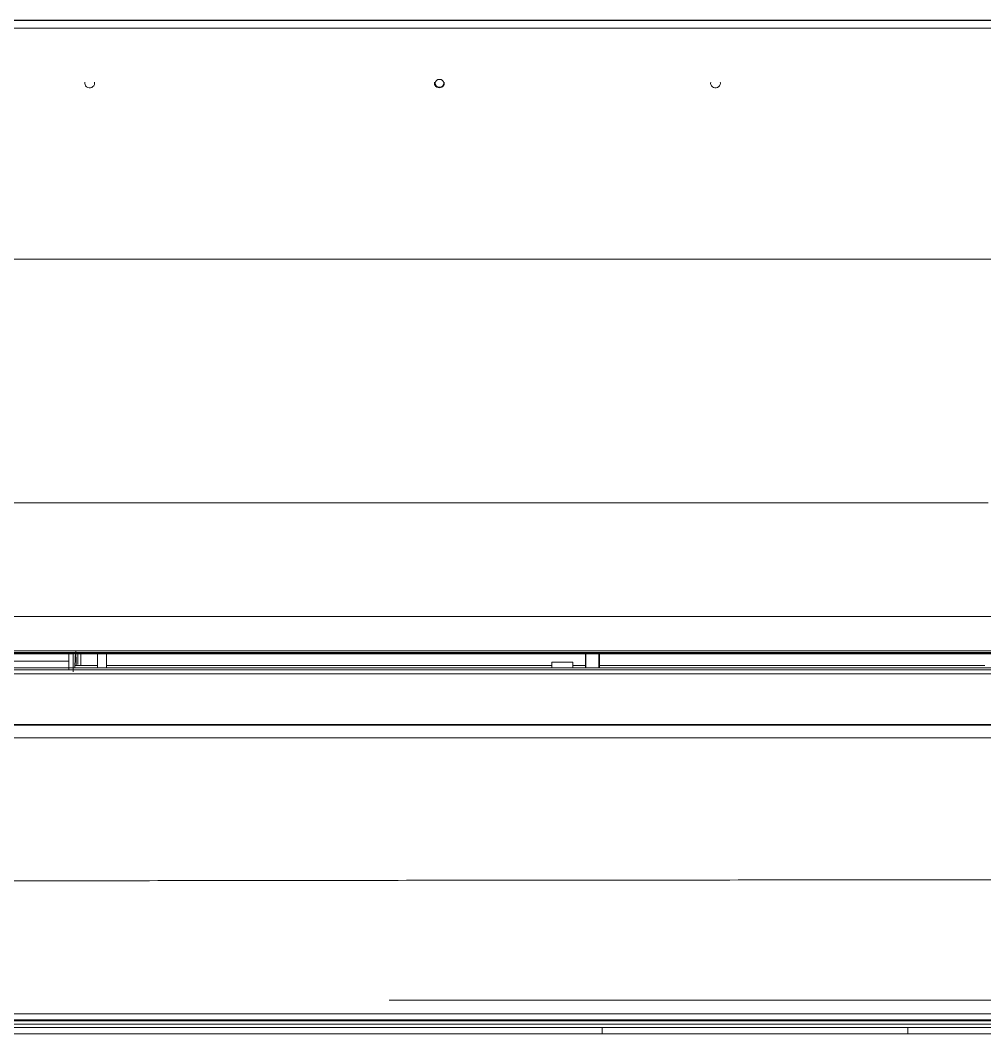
# Model space of a CAD drawing. Header units: millimetres. Extents: x 70151 to 230897, y 35202 to 113211.
# Drawn here: x 178208.9 to 178365.5, y 69091.2 to 69255.6 of the extents above; entities that cross this region are included whole.
import ezdxf

# ---------------------------------------------------------------- set-up
doc = ezdxf.new("R2010")
doc.units = ezdxf.units.MM
doc.header["$LTSCALE"] = 50
doc.layers.add('2-con', color=2, linetype='Continuous')
doc.layers.add('mark-B', color=2, linetype='Continuous', lineweight=20)

# ---------------------------------------------------------------- blocks, each defined once
blk = doc.blocks.new('무풍1WAY 대형')
at = {"layer": 'mark-B'}
for p, q in [((351.53, -332.72), (351.53, -331.71)), ((516.34, -333.78), (270.41, -333.78)), ((270.44, -333.28), (516.32, -333.28)), ((386.08, -337.15), (-4.23, -337.15)), ((-539.75, -391.08), (539.72, -391.08)), ((351.95, -391.08), (351.95, -393.33)), ((351.99, -391.08), (351.99, -393.33)), ((352.06, -391.08), (352.06, -393.33)), ((354.19, -393.33), (354.19, -391.08)), ((354.22, -393.33), (354.22, -391.08)), ((356.26, -391.08), (356.26, -392)), ((356.26, -391.08), (356.26, -392)), ((359.69, -391.08), (359.69, -392)), ((359.69, -391.08), (359.69, -392)), ((431.97, -391.08), (431.97, -393.33)), ((433.46, -393.33), (433.46, -391.08)), ((289.42, -391.43), (351.95, -391.43)), ((289.42, -391.43), (351.95, -391.43)), ((354.22, -391.43), (356.26, -391.43)), ((354.22, -391.43), (356.26, -391.43)), ((356.26, -392), (359.69, -392)), ((356.26, -392), (359.69, -392)), ((359.69, -391.43), (431.97, -391.43)), ((359.69, -391.43), (431.97, -391.43)), ((433.46, -391.43), (437.1, -391.43)), ((433.46, -391.43), (437.1, -391.43)), ((545.41, -392.13), (438.08, -392.13)), ((-550.53, -496.13), (550.96, -496.13)), ((0.01, -496.11), (551.72, -496.11))]:
    blk.add_line(p, q, dxfattribs=at)
for centre, major_axis, ratio, start_param, end_param in [((436.96, -337.15), (0, -56.56), 0.008727, 0.01738, 0.306386), ((436.96, -337.15), (0, -56.56), 0.008727, 0.01738, 0.306386), ((437.59, -402.8), (0, -26.89), 0.008727, 4.233944, 4.349882), ((437.59, -402.8), (0, -26.89), 0.008727, 4.233944, 4.349882), ((333.12, -485.91), (-0.797, 0), 0.913545, 2.882904, 6.283185), ((333.12, -485.91), (-0.797, 0), 0.913545, 0, 0.25879), ((377.94, -485.91), (-0.797, 0), 0.913545, 3.141592, 6.283185), ((377.94, -485.91), (-0.797, 0), 0.913545, 0, 0.258688), ((377.94, -485.91), (-0.797, 0), 0.913545, 2.882802, 3.141592), ((434.7, -485.91), (-0.797, 0), 0.913545, 2.882904, 6.283185), ((434.7, -485.91), (-0.797, 0), 0.913545, 0, 0.25879)]:
    blk.add_ellipse(centre, major_axis=major_axis, ratio=ratio, start_param=start_param, end_param=end_param, dxfattribs=at)
blk.add_ellipse((377.94, -485.91), major_axis=(-0.697, 0), ratio=0.913545, dxfattribs=at)
for points, degree in [([(287.97, -331.71), (292.62, -331.71), (297.27, -331.71), (301.91, -331.71)], 3), ([(301.91, -331.71), (318.45, -331.71), (334.99, -331.71), (351.53, -331.71)], 3), ([(301.91, -332.72), (297.27, -332.72), (292.62, -332.72), (287.97, -332.72)], 3), ([(533.89, -379.74), (355.93, -379.74), (177.97, -379.74), (0.01, -379.74)], 3), ([(438.08, -392.13), (438.09, -391.41), (438.1, -390.74)], 2), ([(436.14, -393.39), (436.14, -392.75), (436.14, -392.11), (436.13, -391.46)], 3), ([(436.64, -393.43), (436.64, -392.84), (436.64, -392.24), (436.63, -391.63)], 3), ([(436.64, -393.43), (436.64, -392.84), (436.64, -392.24), (436.63, -391.63)], 3), ([(544.79, -399.38), (364.01, -399.38), (183.24, -399.38), (2.46, -399.38)], 3), ([(538.74, -417.85), (455.44, -417.85), (372.14, -417.85), (288.84, -417.85)], 3), ([(0.87, -457.36), (179.51, -457.36), (358.15, -457.36), (536.79, -457.36)], 3), ([(551.59, -494.86), (368.13, -494.86), (184.67, -494.86), (1.21, -494.86)], 3), ([(551.58, -496.09), (367.73, -496.09), (183.87, -496.09), (0.01, -496.09)], 3)]:
    blk.add_open_spline(points, degree=degree, dxfattribs=at)
for points, degree, knots in [([(301.91, -331.71), (301.91, -331.78), (301.91, -331.84), (301.91, -331.98), (301.91, -332.04), (301.91, -332.17), (301.91, -332.23), (301.91, -332.34), (301.91, -332.39), (301.91, -332.48), (301.91, -332.53), (301.91, -332.6), (301.91, -332.63), (301.91, -332.68), (301.91, -332.7), (301.91, -332.72), (301.91, -332.72), (301.91, -332.72)], 3, [0, 0, 0, 0, 0.125, 0.125, 0.25, 0.25, 0.375, 0.375, 0.5, 0.5, 0.625, 0.625, 0.75, 0.75, 0.875, 0.875, 1, 1, 1, 1]), ([(351.53, -331.71), (379.39, -331.71), (407.25, -331.71), (462.97, -331.71), (490.83, -331.71), (518.69, -331.71)], 3, [0, 0, 0, 0, 0.5, 0.5, 1, 1, 1, 1]), ([(351.53, -332.72), (338.14, -332.72), (324.76, -332.72), (308.22, -332.72), (305.07, -332.72), (301.91, -332.72)], 3, [0, 0, 0, 0, 0.809369, 0.809369, 1, 1, 1, 1]), ([(518.78, -332.72), (506.13, -332.72), (493.48, -332.72), (437.73, -332.72), (394.63, -332.72), (351.53, -332.72)], 3, [0, 0, 0, 0, 0.226867, 0.226867, 1, 1, 1, 1]), ([(0.01, -333.94), (91.98, -333.94), (183.95, -333.94), (321.9, -333.94), (367.88, -333.94), (436.86, -333.94), (459.85, -333.94), (494.34, -333.94), (505.83, -333.94), (523.08, -333.94), (528.83, -333.94), (540.32, -333.94), (546.07, -333.94), (551.82, -333.94)], 3, [0, 0, 0, 0, 0.5, 0.5, 0.75, 0.75, 0.875, 0.875, 0.9375, 0.9375, 0.96875, 0.96875, 1, 1, 1, 1]), ([(551.82, -334.91), (546.07, -334.91), (540.32, -334.91), (528.83, -334.91), (523.08, -334.91), (505.83, -334.91), (494.34, -334.91), (459.85, -334.91), (436.86, -334.91), (367.88, -334.91), (321.9, -334.91), (183.95, -334.91), (91.98, -334.91), (0.01, -334.91)], 3, [0, 0, 0, 0, 0.03125, 0.03125, 0.0625, 0.0625, 0.125, 0.125, 0.25, 0.25, 0.5, 0.5, 1, 1, 1, 1]), ([(172.02, -356.75), (186.37, -356.75), (200.73, -356.74), (229.44, -356.72), (243.79, -356.71), (272.5, -356.69), (294.03, -356.68), (315.56, -356.66), (329.91, -356.65), (337.09, -356.64), (351.45, -356.63), (358.62, -356.62), (372.98, -356.6), (380.15, -356.6), (394.51, -356.58), (401.68, -356.56), (416.04, -356.55), (423.22, -356.54), (433.98, -356.53), (437.57, -356.53), (442.95, -356.53), (444.75, -356.53), (448.33, -356.54), (450.13, -356.54), (455.51, -356.54), (459.1, -356.55), (466.28, -356.55), (469.87, -356.55), (477.04, -356.55), (480.63, -356.55), (487.81, -356.53), (491.4, -356.52), (496.78, -356.5), (498.57, -356.49), (501.26, -356.47), (502.16, -356.47), (503.96, -356.46), (504.85, -356.45), (507.54, -356.44), (509.34, -356.43), (512.93, -356.41), (514.72, -356.4), (516.52, -356.4)], 3, [0, 0, 0, 0, 0.125, 0.125, 0.25, 0.25, 0.375, 0.4375, 0.4375, 0.5, 0.5, 0.5625, 0.5625, 0.625, 0.625, 0.6875, 0.6875, 0.75, 0.75, 0.78125, 0.78125, 0.796875, 0.796875, 0.8125, 0.8125, 0.84375, 0.84375, 0.875, 0.875, 0.90625, 0.90625, 0.9375, 0.9375, 0.953125, 0.953125, 0.960938, 0.960938, 0.96875, 0.96875, 0.984375, 0.984375, 1, 1, 1, 1]), ([(0.01, -381.75), (0.68, -381.75), (1.34, -381.75), (4.66, -381.75), (7.32, -381.75), (20.59, -381.75), (31.22, -381.75), (84.33, -381.75), (126.82, -381.75), (290.84, -381.75), (412.36, -381.75), (533.89, -381.75)], 3, [0, 0, 0, 0, 0.003731, 0.003731, 0.018653, 0.018653, 0.078343, 0.078343, 0.317102, 0.317102, 1, 1, 1, 1]), ([(533.89, -381.87), (527.37, -381.87), (520.84, -381.87), (488.22, -381.87), (462.13, -381.87), (383.84, -381.87), (331.64, -381.87), (186.3, -381.87), (93.16, -381.87), (0.01, -381.87)], 3, [0, 0, 0, 0, 0.036661, 0.036661, 0.183304, 0.183304, 0.47659, 0.47659, 1, 1, 1, 1]), ([(0.01, -390.09), (88.99, -390.09), (177.97, -390.09), (311.44, -390.09), (355.93, -390.09), (422.67, -390.09), (444.91, -390.09), (478.28, -390.09), (489.4, -390.09), (506.09, -390.09), (511.65, -390.09), (522.77, -390.09), (528.33, -390.09), (533.89, -390.09)], 3, [0, 0, 0, 0, 0.5, 0.5, 0.75, 0.75, 0.875, 0.875, 0.9375, 0.9375, 0.96875, 0.96875, 1, 1, 1, 1]), ([(533.89, -390.77), (528.33, -390.77), (522.77, -390.77), (511.65, -390.77), (506.09, -390.77), (489.4, -390.77), (456.03, -390.77), (378.18, -390.77), (311.44, -390.77), (177.97, -390.77), (88.99, -390.77), (0.01, -390.77)], 3, [0, 0, 0, 0, 0.03125, 0.03125, 0.0625, 0.0625, 0.125, 0.25, 0.5, 0.5, 1, 1, 1, 1]), ([(436.88, -391.54), (436.9, -392.13), (436.92, -392.63), (436.95, -393.39), (436.97, -393.67), (436.99, -393.84)], 3, [0, 0, 0, 0, 0.500511, 0.500511, 1, 1, 1, 1]), ([(436.88, -391.54), (436.9, -392.13), (436.92, -392.63), (436.95, -393.39), (436.97, -393.67), (436.99, -393.84)], 3, [0, 0, 0, 0, 0.500511, 0.500511, 1, 1, 1, 1]), ([(438.07, -393.42), (438.07, -393.07), (438.08, -392.57), (438.08, -392.27), (438.08, -392.13)], 2, [0, 0, 0, 0.5, 0.75, 1, 1, 1]), ([(0.01, -393.33), (89.94, -393.33), (179.86, -393.33), (314.75, -393.33), (382.2, -393.33), (460.88, -393.33), (494.61, -393.33), (511.47, -393.33), (517.09, -393.33), (525.52, -393.33), (528.33, -393.33), (532.54, -393.33), (533.95, -393.33), (536.76, -393.33), (538.16, -393.33), (539.57, -393.33)], 3, [0, 0, 0, 0, 0.5, 0.5, 0.75, 0.875, 0.9375, 0.9375, 0.96875, 0.96875, 0.984375, 0.984375, 0.992188, 0.992188, 1, 1, 1, 1]), ([(539.57, -393.41), (538.16, -393.41), (536.76, -393.41), (533.95, -393.41), (532.54, -393.41), (528.33, -393.41), (525.52, -393.41), (517.09, -393.41), (511.47, -393.41), (494.61, -393.41), (460.88, -393.41), (382.2, -393.41), (224.83, -393.41), (89.94, -393.41), (0.01, -393.41)], 3, [0, 0, 0, 0, 0.007812, 0.007812, 0.015625, 0.015625, 0.03125, 0.03125, 0.0625, 0.0625, 0.125, 0.25, 0.5, 1, 1, 1, 1]), ([(0.01, -393.57), (0.56, -393.57), (1.11, -393.57), (3.86, -393.57), (6.05, -393.57), (17.04, -393.57), (25.82, -393.57), (69.76, -393.57), (104.9, -393.57), (206.14, -393.57), (272.23, -393.57), (340.15, -393.57), (341.99, -393.57), (346.02, -393.57), (348.22, -393.57), (352.61, -393.57), (354.81, -393.57), (361.4, -393.57), (365.79, -393.57), (372.38, -393.57), (374.58, -393.57), (378.97, -393.57), (381.17, -393.57), (387.76, -393.57), (392.15, -393.57), (398.74, -393.57), (400.94, -393.57), (405.33, -393.57), (407.53, -393.57), (411.92, -393.57), (414.12, -393.57), (420.71, -393.57), (425.1, -393.57), (431.69, -393.57), (433.89, -393.57), (438.28, -393.57), (440.48, -393.57), (447.07, -393.57), (451.46, -393.57), (458.05, -393.57), (460.25, -393.57), (464.64, -393.57), (466.84, -393.57), (473.43, -393.57), (477.82, -393.57), (484.41, -393.57), (486.61, -393.57), (491, -393.57), (493.2, -393.57), (499.79, -393.57), (504.18, -393.57), (510.77, -393.57), (512.97, -393.57), (517.36, -393.57), (519.56, -393.57), (526.7, -393.57), (531.64, -393.57), (537.13, -393.57), (537.68, -393.57), (538.68, -393.57), (539.12, -393.57), (539.57, -393.57)], 3, [0, 0, 0, 0, 0.003053, 0.003053, 0.015267, 0.015267, 0.064121, 0.064121, 0.259537, 0.259537, 0.627, 0.627, 0.637219, 0.637219, 0.649432, 0.649432, 0.661646, 0.661646, 0.686073, 0.686073, 0.698286, 0.698286, 0.7105, 0.7105, 0.734927, 0.734927, 0.74714, 0.74714, 0.759354, 0.759354, 0.771567, 0.771567, 0.795994, 0.795994, 0.808208, 0.808208, 0.820421, 0.820421, 0.844848, 0.844848, 0.857062, 0.857062, 0.869276, 0.869276, 0.893703, 0.893703, 0.905916, 0.905916, 0.91813, 0.91813, 0.942557, 0.942557, 0.95477, 0.95477, 0.966984, 0.966984, 0.994463, 0.994463, 0.997517, 0.997517, 1, 1, 1, 1]), ([(539.57, -393.84), (538.9, -393.84), (538.24, -393.84), (537.24, -393.84), (536.91, -393.84), (535.92, -393.84), (535.25, -393.84), (531.93, -393.84), (529.28, -393.84), (516, -393.84), (505.38, -393.84), (452.27, -393.84), (409.78, -393.84), (244.86, -393.84), (122.44, -393.84), (0.01, -393.84)], 3, [0, 0, 0, 0, 0.003691, 0.003691, 0.00553, 0.00553, 0.009221, 0.009221, 0.023987, 0.023987, 0.083049, 0.083049, 0.319298, 0.319298, 1, 1, 1, 1])]:
    blk.add_open_spline(points, degree=degree, knots=knots, dxfattribs=at)
blk = doc.blocks.new('dpdjzjs')
at = {"layer": 'mark-B', "rotation": 180}
blk.add_blockref('무풍1WAY 대형', (178654.91, 88751.49), dxfattribs=at)

msp = doc.modelspace()

# ---------------------------------------------------------------- block references
at = {"layer": '2-con'}
msp.add_blockref('dpdjzjs', (0, -19992.04), dxfattribs=at)

doc.saveas('drawing.dxf')
